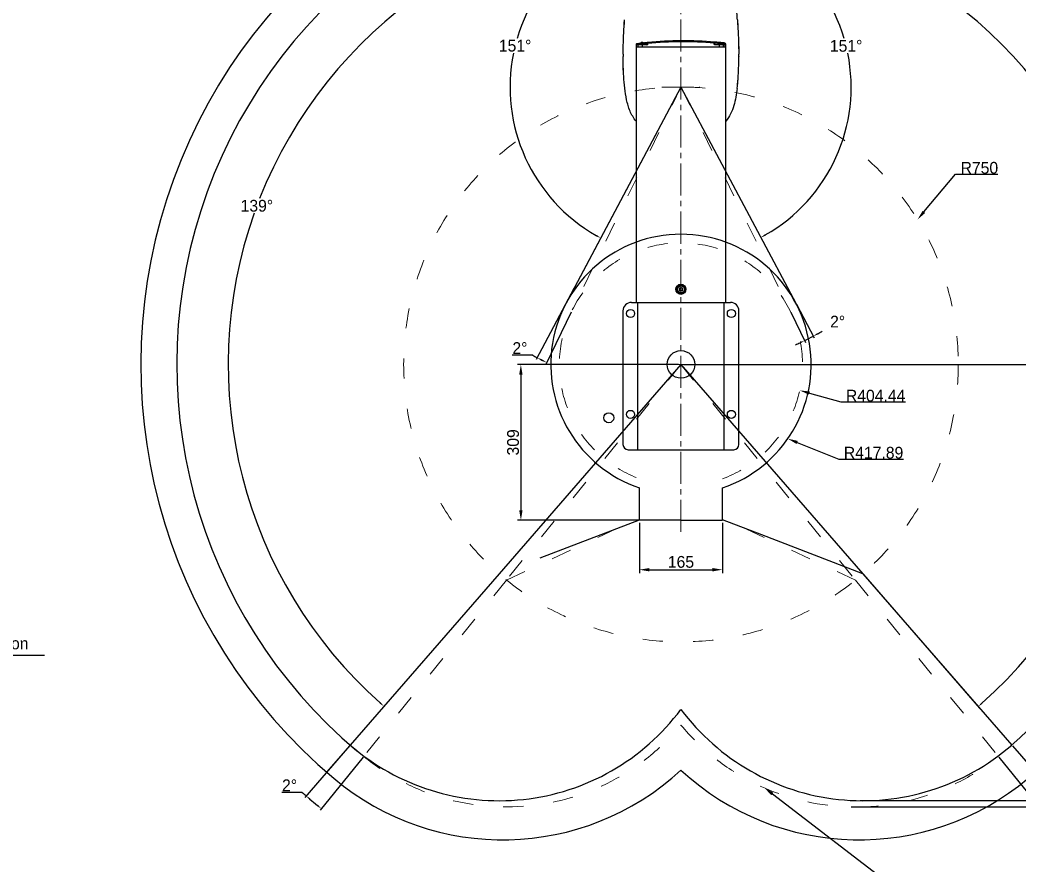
# Model space of a CAD drawing. Header units: millimetres. Extents: x 4061 to 8240, y 107 to 1541.
# Drawn here: x 7342 to 7937, y 722 to 1224 of the extents above; entities that cross this region are included whole.
import ezdxf
from ezdxf import colors
from ezdxf.entities.mleader import LeaderData, LeaderLine
from ezdxf.math import Vec2, Vec3

# ---------------------------------------------------------------- set-up
doc = ezdxf.new("R2010")
doc.units = ezdxf.units.MM
doc.linetypes.add('ACAD_ISO03W100', pattern=[30, 12, -18])
doc.linetypes.add('CENTER2', pattern=[28.575, 19.05, -3.175, 3.175, -3.175])
for name, color, linetype, lineweight in [('中心线层', 7, 'CENTER2', 0), ('虚线层', 7, 'ACAD_ISO03W100', 0), ('轮廓实线层', 7, 'Continuous', 30)]:
    doc.layers.add(name, color=color, linetype=linetype, lineweight=lineweight)
doc.styles.add('思源黑', font='SourceHanSansCN-Normal.ttf')
doc.dimstyles.new('尺寸标注_3_10比例', dxfattribs={"dimtxt": 7, "dimasz": 6, "dimexe": 2, "dimexo": 1.5, "dimgap": 1, "dimtad": 1, "dimdec": 1, "dimlfac": 3.333333, "dimdsep": 46, "dimtxsty": '思源黑', "dimcen": 0.09, "dimadec": 0, "dimazin": 0, "dimtp": 0.01, "dimtm": 0.01, "dimtfac": 1, "dimtdec": 1, "dimtofl": 0, "dimtmove": 0, "dimatfit": 3, "dimfxl": 0, "dimtolj": 1, "dimarcsym": 0})
doc.dimstyles.new('角度标注', dxfattribs={"dimtxt": 7, "dimasz": 3, "dimexe": 1.25, "dimexo": 0.625, "dimtad": 1, "dimtih": 1, "dimtoh": 1, "dimdsep": 46, "dimtxsty": '思源黑', "dimcen": 2.5, "dimadec": 0, "dimazin": 0, "dimtfac": 1, "dimtmove": 0, "dimatfit": 3, "dimfxl": 0, "dimarcsym": 0})

# ---------------------------------------------------------------- blocks, each defined once
blk = doc.blocks.new('*D1382')
at = {"layer": 'Defpoints', "color": 0}
for p in [(7735.59, 1019.3), (7840.63, 759.81), (8080.33, 759.81)]:
    blk.add_point(p, dxfattribs=at)
at = {"layer": '轮廓实线层', "color": 0, "lineweight": -2}
for p, q in [((7737.09, 1019.3), (8082.33, 1019.3)), ((8080.33, 1013.3), (8080.33, 765.81)), ((7842.13, 759.81), (8082.33, 759.81))]:
    blk.add_line(p, q, dxfattribs=at)
at = {"layer": '轮廓实线层', "color": 0}
for points in [[(8081.33, 1013.3), (8079.33, 1013.3), (8080.33, 1019.3)], [(8079.33, 765.81), (8081.33, 765.81), (8080.33, 759.81)]]:
    blk.add_solid(points, dxfattribs=at)
at = {"layer": '轮廓实线层', "color": 0, "insert": (8075.7, 889.55), "char_height": 7, "attachment_point": 5, "rotation": 90, "style": '思源黑'}
blk.add_mtext('\\A1;\\A1;1016.03', dxfattribs=at)
blk = doc.blocks.new('*D1383')
at = {"layer": 'Defpoints', "color": 0}
for p in [(7735.59, 1019.3), (7835.46, 756.13), (8105.06, 756.13)]:
    blk.add_point(p, dxfattribs=at)
at = {"layer": '轮廓实线层', "color": 0, "lineweight": -2}
for p, q in [((7737.09, 1019.3), (8107.06, 1019.3)), ((8105.06, 1013.3), (8105.06, 762.13)), ((7836.96, 756.13), (8107.06, 756.13))]:
    blk.add_line(p, q, dxfattribs=at)
at = {"layer": '轮廓实线层', "color": 0}
for points in [[(8106.06, 1013.3), (8104.06, 1013.3), (8105.06, 1019.3)], [(8104.06, 762.13), (8106.06, 762.13), (8105.06, 756.13)]]:
    blk.add_solid(points, dxfattribs=at)
at = {"layer": '轮廓实线层', "color": 0, "insert": (8100.43, 887.71), "char_height": 7, "attachment_point": 5, "rotation": 90, "style": '思源黑'}
blk.add_mtext('\\A1;\\A1;1032.86', dxfattribs=at)
blk = doc.blocks.new('*D1384')
at = {"layer": 'Defpoints', "color": 0}
for p in [(7735.59, 1343.42), (7540.71, 1205.31), (7735.59, 919.69), (7627.34, 894.77), (7538.77, 792.88)]:
    blk.add_point(p, dxfattribs=at)
at = {"layer": '轮廓实线层', "color": 0, "lineweight": -2}
for start, end in [(90.63802, 158.51194), (160.48173, 228.36198)]:
    blk.add_arc((7735.59, 1019.3), 269.41, start, end, dxfattribs=at)
at = {"layer": '轮廓实线层', "color": 0}
for points in [[(7732.59, 1288.19), (7732.59, 1289.19), (7735.59, 1288.71)], [(7556.26, 817.58), (7556.92, 818.33), (7558.84, 815.97)]]:
    blk.add_solid(points, dxfattribs=at)
at = {"layer": '轮廓实线层', "color": 0, "insert": (7483.24, 1113.65), "char_height": 7, "attachment_point": 5, "style": '思源黑'}
blk.add_mtext('139°', dxfattribs=at)
blk = doc.blocks.new('*D1385')
at = {"layer": 'Defpoints', "color": 0}
for p in [(7735.59, 1343.42), (7735.59, 1019.3), (8004.91, 1006.75), (7735.59, 919.69), (7843.84, 894.77)]:
    blk.add_point(p, dxfattribs=at)
at = {"layer": '轮廓实线层', "color": 0, "lineweight": -2}
blk.add_line((7844.25, 894.3), (7913.29, 814.88), dxfattribs=at)
for start, end in [(21.48732, 89.36246), (311.63754, 19.519)]:
    blk.add_arc((7735.59, 1019.3), 269.61, start, end, dxfattribs=at)
at = {"layer": '轮廓实线层', "color": 0}
for points in [[(7738.59, 1289.39), (7738.59, 1288.39), (7735.59, 1288.91)], [(7914.39, 818.18), (7915.05, 817.43), (7912.47, 815.82)]]:
    blk.add_solid(points, dxfattribs=at)
at = {"layer": '轮廓实线层', "color": 0, "insert": (7988.13, 1113.72), "char_height": 7, "attachment_point": 5, "style": '思源黑'}
blk.add_mtext('139°', dxfattribs=at)
blk = doc.blocks.new('*D1386')
at = {"layer": 'Defpoints', "color": 0}
for p in [(7735.59, 1343.42), (7656.93, 1248.76), (7735.59, 1184.3), (7672.21, 1065.1), (7735.59, 919.69)]:
    blk.add_point(p, dxfattribs=at)
at = {"layer": '轮廓实线层', "color": 0, "lineweight": -2}
for start, end in [(91.69021, 163.46675), (168.50561, 240.30979)]:
    blk.add_arc((7735.59, 1184.3), 101.7, start, end, dxfattribs=at)
at = {"layer": '轮廓实线层', "color": 0}
for points in [[(7732.6, 1285.45), (7732.58, 1286.45), (7735.59, 1286)], [(7684.98, 1095.51), (7685.46, 1096.39), (7687.85, 1094.5)]]:
    blk.add_solid(points, dxfattribs=at)
at = {"layer": '轮廓实线层', "color": 0, "insert": (7636.91, 1208.9), "char_height": 7, "attachment_point": 5, "style": '思源黑'}
blk.add_mtext('151°', dxfattribs=at)
blk = doc.blocks.new('*D1387')
at = {"layer": 'Defpoints', "color": 0}
for p in [(7735.59, 1343.42), (7735.59, 1184.3), (7834.91, 1164.39), (7803.99, 1055.66), (7735.59, 919.69)]:
    blk.add_point(p, dxfattribs=at)
at = {"layer": '轮廓实线层', "color": 0, "lineweight": -2}
for start, end in [(16.54335, 88.3031), (299.6969, 11.48452)]:
    blk.add_arc((7735.59, 1184.3), 101.3, start, end, dxfattribs=at)
at = {"layer": '轮廓实线层', "color": 0}
for points in [[(7738.6, 1286.05), (7738.58, 1285.05), (7735.59, 1285.6)], [(7785.53, 1096.74), (7786.02, 1095.87), (7783.15, 1094.86)]]:
    blk.add_solid(points, dxfattribs=at)
at = {"layer": '轮廓实线层', "color": 0, "insert": (7833.88, 1208.8), "char_height": 7, "attachment_point": 5, "style": '思源黑'}
blk.add_mtext('151°', dxfattribs=at)
blk = doc.blocks.new('*D1388')
at = {"layer": 'Defpoints', "color": 0}
for p in [(7735.59, 1184.3), (7735.59, 1184.3), (7672.21, 1065.1), (7670.58, 1051.01), (7653.77, 1021.38)]:
    blk.add_point(p, dxfattribs=at)
at = {"layer": '轮廓实线层', "color": 0, "lineweight": -2}
for p, q in [((7671.92, 1064.55), (7649.42, 1022.23)), ((7670.31, 1050.44), (7655.13, 1019.32)), ((7647.37, 1024.76), (7635.2, 1024.76))]:
    blk.add_line(p, q, dxfattribs=at)
for start, end in [(241.05714, 242), (242.94286, 243.05714)]:
    blk.add_arc((7735.59, 1184.3), 182.31, start, end, dxfattribs=at)
at = {"layer": '轮廓实线层', "color": 0}
for points in [[(7652.9, 1022.39), (7652.43, 1021.5), (7650, 1023.33)], [(7652.77, 1021.33), (7653.21, 1022.23), (7655.67, 1020.44)]]:
    blk.add_solid(points, dxfattribs=at)
at = {"layer": '轮廓实线层', "color": 0, "insert": (7639.78, 1029.04), "char_height": 7, "attachment_point": 5, "style": '思源黑'}
blk.add_mtext('2%%d', dxfattribs=at)
blk = doc.blocks.new('*D1389')
at = {"layer": 'Defpoints', "color": 0}
for p in [(7735.59, 1184.3), (7735.59, 1184.3), (7803.99, 1055.66), (7800.6, 1051.01), (7810.9, 1034.35)]:
    blk.add_point(p, dxfattribs=at)
at = {"layer": '轮廓实线层', "color": 0, "lineweight": -2}
for p, q in [((7804.28, 1055.11), (7814.95, 1035.04)), ((7800.88, 1050.44), (7809.7, 1032.36))]:
    blk.add_line(p, q, dxfattribs=at)
for start, end in [(296, 298), (299.02441, 300.04883), (293.95117, 294.97559)]:
    blk.add_arc((7735.59, 1184.3), 167.79, start, end, dxfattribs=at)
at = {"layer": '轮廓实线层', "color": 0}
for points in [[(7816.76, 1038.02), (7817.24, 1037.14), (7814.37, 1036.14)], [(7806.65, 1031.74), (7806.22, 1032.65), (7809.15, 1033.49)]]:
    blk.add_solid(points, dxfattribs=at)
at = {"layer": '轮廓实线层', "color": 0, "insert": (7828.81, 1044.78), "char_height": 7, "attachment_point": 5, "style": '思源黑'}
blk.add_mtext('2%%d', dxfattribs=at)
blk = doc.blocks.new('*D1390')
at = {"layer": 'Defpoints', "color": 0}
for p in [(7627.34, 894.77), (7631.75, 891.07), (7538.77, 792.88), (7546.8, 786.15), (7518.56, 757.57)]:
    blk.add_point(p, dxfattribs=at)
at = {"layer": '轮廓实线层', "color": 0, "lineweight": -2}
for p, q in [((7538.36, 792.41), (7511.71, 761.75)), ((7546.4, 785.67), (7520.83, 754.09)), ((7510.27, 764.67), (7498.1, 764.67))]:
    blk.add_line(p, q, dxfattribs=at)
for start, end in [(228.49446, 229), (229.50554, 230.49446)]:
    blk.add_arc((7735.59, 1019.3), 340.01, start, end, dxfattribs=at)
at = {"layer": '轮廓实线层', "color": 0}
for points in [[(7515.12, 761.11), (7514.47, 760.35), (7512.53, 762.69)], [(7518.98, 756.57), (7519.61, 757.35), (7521.62, 755.06)]]:
    blk.add_solid(points, dxfattribs=at)
at = {"layer": '轮廓实线层', "color": 0, "insert": (7502.69, 768.94), "char_height": 7, "attachment_point": 5, "style": '思源黑'}
blk.add_mtext('2°', dxfattribs=at)
blk = doc.blocks.new('*D1391')
at = {"layer": 'Defpoints', "color": 0}
for p in [(7843.84, 894.77), (7839.43, 891.07), (7932.41, 792.88), (7924.39, 786.15), (7973.95, 731.86)]:
    blk.add_point(p, dxfattribs=at)
at = {"layer": '轮廓实线层', "color": 0, "lineweight": -2}
for p, q in [((7932.82, 792.41), (7981.39, 736.54)), ((7924.78, 785.67), (7971.37, 728.13))]:
    blk.add_line(p, q, dxfattribs=at)
for start, end in [(309, 311), (311.46032, 311.92064), (308.07936, 308.53968)]:
    blk.add_arc((7735.59, 1019.3), 373.41, start, end, dxfattribs=at)
at = {"layer": '轮廓实线层', "color": 0}
for points in [[(7982.5, 739.83), (7983.16, 739.08), (7980.57, 737.48)], [(7968.56, 726.83), (7967.93, 727.61), (7970.59, 729.1)]]:
    blk.add_solid(points, dxfattribs=at)
at = {"layer": '轮廓实线层', "color": 0, "insert": (7990.63, 746.55), "char_height": 7, "attachment_point": 5, "style": '思源黑'}
blk.add_mtext('2%%d', dxfattribs=at)
blk = doc.blocks.new('*D1429')
at = {"layer": 'Defpoints', "color": 0}
for p in [(7023.96, 857.76), (7067.52, 861.17), (7023.96, 846.29)]:
    blk.add_point(p, dxfattribs=at)
at = {"layer": '轮廓实线层', "color": 0, "lineweight": -2}
for p, q in [((7023.96, 856.26), (7023.96, 844.29)), ((7067.52, 859.67), (7067.52, 844.29)), ((7061.52, 846.29), (7029.96, 846.29)), ((7067.52, 846.29), (7356.86, 846.29))]:
    blk.add_line(p, q, dxfattribs=at)
at = {"layer": '轮廓实线层', "color": 0}
for points in [[(7029.96, 847.29), (7029.96, 845.29), (7023.96, 846.29)], [(7061.52, 845.29), (7061.52, 847.29), (7067.52, 846.29)]]:
    blk.add_solid(points, dxfattribs=at)
at = {"layer": '轮廓实线层', "color": 0, "insert": (7215.19, 852.29), "char_height": 7, "attachment_point": 5, "style": '思源黑'}
blk.add_mtext('\\A1;150or more space for battery replacement and cable installation', dxfattribs=at)
blk = doc.blocks.new('*D1435')
at = {"color": 0, "lineweight": -2}
for p, q in [((7734.09, 1019.3), (7638.34, 1019.3)), ((7640.34, 1013.3), (7640.34, 932.6)), ((7734.09, 926.6), (7638.34, 926.6))]:
    blk.add_line(p, q, dxfattribs=at)
at = {"color": 0}
for points in [[(7641.34, 1013.3), (7639.34, 1013.3), (7640.34, 1019.3)], [(7639.34, 932.6), (7641.34, 932.6), (7640.34, 926.6)]]:
    blk.add_solid(points, dxfattribs=at)
at = {"layer": 'Defpoints', "color": 0}
for p in [(7735.59, 1019.3), (7640.34, 926.6), (7735.59, 926.6)]:
    blk.add_point(p, dxfattribs=at)
at = {"color": 0, "insert": (7635.71, 972.95), "char_height": 7, "attachment_point": 5, "rotation": 90, "style": '思源黑'}
blk.add_mtext('\\A1;309', dxfattribs=at)
blk = doc.blocks.new('*D1436')
at = {"color": 0, "lineweight": -2}
for p, q in [((7710.84, 925.1), (7710.84, 895.19)), ((7760.34, 925.1), (7760.34, 895.19)), ((7716.84, 897.19), (7754.34, 897.19))]:
    blk.add_line(p, q, dxfattribs=at)
at = {"color": 0}
for points in [[(7716.84, 898.19), (7716.84, 896.19), (7710.84, 897.19)], [(7754.34, 896.19), (7754.34, 898.19), (7760.34, 897.19)]]:
    blk.add_solid(points, dxfattribs=at)
at = {"layer": 'Defpoints', "color": 0}
for p in [(7710.84, 926.6), (7760.34, 926.6), (7760.34, 897.19)]:
    blk.add_point(p, dxfattribs=at)
at = {"color": 0, "insert": (7735.59, 901.81), "char_height": 7, "attachment_point": 5, "style": '思源黑'}
blk.add_mtext('\\A1;165', dxfattribs=at)

msp = doc.modelspace()

# ---------------------------------------------------------------- linework, layer by layer
for p, q in [((7708.896, 1209.45), (7708.851, 1208.148)), ((7708.851, 1208.148), (7762.332, 1208.148)), ((7708.851, 1208.148), (7708.851, 1056.198)), ((7709.556, 1209.535), (7708.896, 1209.449)), ((7710.066, 1210.106), (7709.42, 1210.024)), ((7715.352, 1209.416), (7709.592, 1209.416)), ((7709.712, 1209.616), (7709.83, 1209.648)), ((7709.83, 1209.648), (7715.352, 1209.648)), ((7711.187, 1209.784), (7709.883, 1209.784)), ((7710.09, 1208.148), (7710.133, 1209.416)), ((7710.178, 1208.148), (7710.208, 1209.416)), ((7711.476, 1210.058), (7711.161, 1210.02)), ((7711.186, 1209.798), (7711.186, 1209.648)), ((7711.187, 1209.798), (7713.796, 1209.798)), ((7711.471, 1210.101), (7713.511, 1210.101)), ((7711.471, 1210.101), (7711.471, 1210.011)), ((7713.511, 1210.011), (7711.471, 1210.011)), ((7711.707, 1210.011), (7711.707, 1209.798)), ((7711.914, 1210.765), (7711.981, 1210.791)), ((7711.914, 1210.765), (7713.065, 1210.765)), ((7711.981, 1210.791), (7711.981, 1210.785)), ((7712.364, 1210.87), (7712.364, 1210.785)), ((7712.619, 1210.785), (7712.619, 1210.87)), ((7712.69, 1208.148), (7712.713, 1209.416)), ((7713.001, 1210.791), (7713.068, 1210.765)), ((7713.001, 1210.785), (7713.001, 1210.791)), ((7713.065, 1210.765), (7713.068, 1210.765)), ((7713.276, 1210.011), (7713.276, 1209.798)), ((7713.511, 1210.101), (7713.511, 1210.011)), ((7713.796, 1209.798), (7713.796, 1209.648)), ((7715.502, 1209.784), (7713.796, 1209.784)), ((7715.446, 1210.518), (7715.3, 1210.502)), ((7715.352, 1209.648), (7715.352, 1209.416)), ((7715.567, 1210.531), (7715.446, 1210.518)), ((7715.567, 1210.531), (7715.502, 1209.784)), ((7715.775, 1210.166), (7715.741, 1209.772)), ((7715.778, 1210.388), (7715.775, 1210.166)), ((7715.78, 1210.576), (7715.778, 1210.388)), ((7715.782, 1210.749), (7715.812, 1210.752)), ((7755.367, 1211.051), (7755.366, 1211.094)), ((7755.377, 1210.512), (7755.367, 1211.051)), ((7755.442, 1209.772), (7755.377, 1210.512)), ((7755.586, 1210.875), (7755.681, 1209.784)), ((7755.62, 1210.872), (7755.586, 1210.875)), ((7755.883, 1210.848), (7755.62, 1210.872)), ((7757.387, 1209.784), (7755.681, 1209.784)), ((7755.831, 1209.648), (7761.353, 1209.648)), ((7755.831, 1209.416), (7755.831, 1209.648)), ((7761.59, 1209.416), (7755.831, 1209.416)), ((7757.386, 1209.798), (7757.386, 1209.648)), ((7757.387, 1209.798), (7759.996, 1209.798)), ((7757.671, 1210.101), (7759.711, 1210.101)), ((7757.671, 1210.101), (7757.671, 1210.011)), ((7759.711, 1210.011), (7757.671, 1210.011)), ((7757.907, 1210.011), (7757.907, 1209.798)), ((7758.114, 1210.765), (7758.181, 1210.791)), ((7758.114, 1210.765), (7759.265, 1210.765)), ((7758.181, 1210.791), (7758.181, 1210.785)), ((7758.493, 1208.148), (7758.47, 1209.416)), ((7758.564, 1210.87), (7758.564, 1210.785)), ((7758.819, 1210.785), (7758.819, 1210.87)), ((7759.201, 1210.791), (7759.268, 1210.765)), ((7759.201, 1210.785), (7759.201, 1210.791)), ((7759.265, 1210.765), (7759.268, 1210.765)), ((7759.476, 1210.011), (7759.476, 1209.798)), ((7759.749, 1210.47), (7759.583, 1210.487)), ((7759.711, 1210.101), (7759.711, 1210.011)), ((7759.996, 1209.798), (7759.996, 1209.648)), ((7761.396, 1209.784), (7759.996, 1209.784)), ((7761.005, 1208.148), (7760.975, 1209.416)), ((7761.05, 1209.416), (7761.093, 1208.148)), ((7761.476, 1209.613), (7761.353, 1209.648)), ((7761.391, 1209.985), (7761.396, 1209.784)), ((7762.271, 1209.902), (7761.629, 1209.974)), ((7761.629, 1209.973), (7761.633, 1209.772)), ((7762.332, 1208.148), (7762.271, 1209.903)), ((7762.332, 1056.198), (7762.332, 1208.148)), ((7701.155, 1202.376), (7701.155, 1202.529)), ((7701.158, 1202.377), (7701.186, 1202.377)), ((7701.186, 1202.376), (7701.186, 1202.529)), ((7769.997, 1202.529), (7769.997, 1202.377)), ((7770.025, 1202.377), (7769.997, 1202.377)), ((7770.028, 1202.529), (7770.028, 1202.377)), ((7769.82, 1193.574), (7769.817, 1193.51)), ((7734.552, 1063.998), (7735.072, 1064.898)), ((7735.072, 1064.898), (7736.111, 1064.898)), ((7736.111, 1064.898), (7736.631, 1063.998)), ((7735.072, 1063.098), (7734.552, 1063.998)), ((7736.111, 1063.098), (7735.072, 1063.098)), ((7736.631, 1063.998), (7736.111, 1063.098)), ((7706.191, 1056.198), (7764.991, 1056.198)), ((7709.791, 1056.198), (7709.791, 968.598)), ((7761.391, 968.598), (7761.391, 1056.198)), ((7701.091, 1051.098), (7701.091, 971.598)), ((7770.091, 971.598), (7770.091, 1051.098)), ((7704.091, 968.598), (7767.091, 968.598)), ((7710.841, 926.598), (7710.841, 945.895)), ((7760.341, 926.598), (7760.341, 945.895)), ((7735.591, 926.598), (7710.841, 926.598)), ((7735.591, 926.598), (7760.341, 926.598))]:
    msp.add_line(p, q)
for points in [[(7709.032, 1209.809), (7708.924, 1209.609), (7708.896, 1209.449)], [(7709.42, 1210.024), (7709.206, 1209.954), (7709.032, 1209.809)]]:
    msp.add_lwpolyline(points)
for centre, radius in [((7735.591, 1063.998), 3), ((7735.591, 1063.998), 2.43), ((7735.591, 1063.998), 2.4), ((7735.591, 1063.998), 2.025), ((7705.591, 1049.598), 2.4), ((7765.591, 1049.598), 2.4), ((7705.591, 989.598), 2.4), ((7765.591, 989.598), 2.4)]:
    msp.add_circle(centre, radius)
for centre, radius, start, end in [((7194.487, 1186.915), 575.883, 3.713021, 4.134969), ((7737.89, 988.358), 223.487, 96.779615, 97.318901), ((7710.108, 1209.541), 0.555, 145.646099, 151.886663), ((7710.121, 1209.532), 0.571, 135.50071, 145.654098), ((7707.417, 1207.263), 3.527, 45.640768, 47.111281), ((7710.136, 1209.535), 0.355, 97.194799, 135.345206), ((7737.888, 988.397), 223.228, 96.87656, 97.151961), ((7712.191, 1210.101), 0.72, 112.619865, 180), ((7712.491, 1209.381), 1.495, 94.893779, 109.952132), ((7712.491, 1209.381), 1.411, 84.814265, 95.185735), ((7712.491, 1209.381), 1.495, 70.047868, 85.106221), ((7712.791, 1210.101), 0.72, 0, 67.380135), ((7737.89, 988.358), 223.487, 95.753115, 96.297685), ((7735.398, 1029.398), 182.215, 96.449653, 96.90532), ((7735.437, 1029.035), 182.58, 96.332106, 96.448942), ((7715.352, 1209.798), 0.15, 270, 355), ((7715.352, 1209.8), 0.384, 270.043091, 278.523445), ((7737.472, 993.049), 218.778, 95.698558, 95.767379), ((7715.806, 1210.51), 0.24, 95.689783, 175), ((7737.476, 992.619), 218.627, 85.303328, 95.696607), ((7737.472, 993.049), 218.778, 85.222557, 95.681991), ((7755.347, 1210.855), 0.24, 5, 85.30847), ((7755.827, 1209.806), 0.387, 185.064849, 194.992376), ((7755.831, 1209.798), 0.15, 185.000003, 270), ((7737.312, 990.893), 220.94, 84.541083, 85.227805), ((7739.102, 1028.284), 183.334, 84.094938, 84.748167), ((7758.391, 1210.101), 0.72, 112.619865, 180), ((7782.943, 1208.281), 25.092, 174.33356, 174.592223), ((7758.691, 1209.381), 1.495, 94.893779, 109.952132), ((7758.691, 1209.381), 1.411, 84.814265, 95.185735), ((7758.691, 1209.381), 1.495, 70.047868, 85.106221), ((7758.991, 1210.101), 0.72, 0, 67.380135), ((7737.312, 990.893), 220.94, 83.652995, 84.284598), ((7737.313, 990.916), 220.698, 83.820057, 84.165213), ((7761.033, 1209.959), 0.593, 80.171525, 83.814448), ((7761.031, 1209.947), 0.605, 62.795042, 80.148796), ((7761.037, 1209.959), 0.592, 38.569869, 62.67874), ((7761.455, 1207.144), 2.641, 89.511293, 91.291838), ((7761.671, 1209.882), 0.6, 2, 83.652954), ((7931.948, 1201.93), 230.794, 179.504981, 179.85108), ((7932.261, 1201.996), 231.076, 179.522011, 179.867846), ((7576.797, 1201.856), 193.201, 357.543036, 0.154507), ((7578.205, 1202.112), 191.82, 357.448628, 0.079166), ((7538.908, 1201.995), 231.089, 0.132161, 0.478859), ((7549.515, 1202.001), 220.513, 0.137231, 0.500393), ((7619.647, 1199.953), 150.307, 355.522163, 356.491911), ((7624.109, 1199.874), 145.859, 355.416204, 356.415584), ((7607.8, 1200.683), 162.176, 356.490848, 357.465124), ((7605.666, 1201.036), 164.339, 356.413386, 357.397293), ((7671.847, 1195.182), 97.885, 353.139221, 353.31315), ((7658.258, 1196.701), 111.558, 353.350998, 355.122044), ((7654.419, 1197.256), 115.436, 353.297787, 355.009367), ((7635.961, 1198.685), 133.943, 355.087292, 355.518128), ((7635.546, 1198.976), 134.387, 354.978716, 355.408148), ((7735.591, 1063.998), 0.9, 159.999704, 180), ((7735.591, 1063.998), 0.9, 109.997627, 150), ((7735.591, 1063.998), 0.9, 49.997627, 90), ((7735.591, 1063.998), 0.9, 229.997627, 270), ((7735.591, 1063.998), 0.9, 289.997627, 330), ((7735.591, 1063.998), 0.9, 339.999704, 0), ((7706.191, 1051.098), 5.1, 90, 180), ((7764.991, 1051.098), 5.1, 0, 90), ((7704.091, 971.598), 3, 180, 270), ((7767.091, 971.598), 3, 270, 0), ((7627.342, 894.77), 135, 229, 323.307122), ((7843.841, 894.77), 135, 216.692878, 311)]:
    msp.add_arc(centre, radius, start, end)
for points, knots in [([(7701.163, 1203.924), (7701.177, 1205.631), (7701.311, 1212.402), (7701.666, 1219.166), (7701.995, 1224.22)], [0, 0, 0, 0, 0.2521644, 1, 1, 1, 1]), ([(7701.194, 1203.923), (7701.208, 1205.641), (7701.34, 1212.412), (7701.696, 1219.176), (7702.023, 1224.218)], [0, 0, 0, 0, 0.2537275, 1, 1, 1, 1]), ([(7769.16, 1224.208), (7769.269, 1222.542), (7769.673, 1215.787), (7769.947, 1209.023), (7769.989, 1203.927)], [0, 0, 0, 0, 0.2468489, 1, 1, 1, 1]), ([(7769.189, 1224.21), (7769.298, 1222.535), (7769.704, 1215.781), (7769.976, 1209.016), (7770.02, 1203.927)], [0, 0, 0, 0, 0.2480255, 1, 1, 1, 1]), ([(7709.592, 1209.416), (7709.583, 1209.416), (7709.552, 1209.462), (7709.563, 1209.506), (7709.563, 1209.542)], [0, 0, 0, 0, 0.205999, 1, 1, 1, 1]), ([(7709.698, 1209.673), (7709.714, 1209.679), (7709.745, 1209.687), (7709.778, 1209.692), (7709.794, 1209.693)], [0, 0, 0, 0, 0.5099329, 1, 1, 1, 1]), ([(7709.714, 1209.932), (7709.727, 1209.93), (7709.76, 1209.894), (7709.795, 1209.868), (7709.818, 1209.847)], [0, 0, 0, 0, 0.3050922, 1, 1, 1, 1]), ([(7709.883, 1209.784), (7709.857, 1209.774), (7709.816, 1209.756), (7709.789, 1209.709), (7709.794, 1209.693)], [0, 0, 0, 0, 0.6227369, 1, 1, 1, 1]), ([(7709.794, 1209.693), (7709.797, 1209.681), (7709.803, 1209.661), (7709.822, 1209.648), (7709.83, 1209.648)], [0, 0, 0, 0, 0.6052364, 1, 1, 1, 1]), ([(7709.917, 1210.072), (7709.937, 1210.076), (7709.981, 1210.079), (7710.024, 1210.067), (7710.044, 1210.058)], [0, 0, 0, 0, 0.4732564, 1, 1, 1, 1]), ([(7710.066, 1210.106), (7710.087, 1210.109), (7710.059, 1209.984), (7710.089, 1209.941), (7710.096, 1209.889)], [0, 0, 0, 0, 0.2879225, 1, 1, 1, 1]), ([(7710.208, 1209.416), (7710.209, 1209.47), (7710.214, 1209.54), (7710.28, 1209.632), (7710.325, 1209.601), (7710.338, 1209.585)], [0, 0, 0, 0, 0.5752021, 0.7760977, 1, 1, 1, 1]), ([(7712.835, 1209.648), (7712.787, 1209.648), (7712.713, 1209.566), (7712.736, 1209.489), (7712.745, 1209.463)], [0, 0, 0, 0, 0.633043, 1, 1, 1, 1]), ([(7715.324, 1210.599), (7715.317, 1210.583), (7715.306, 1210.551), (7715.3, 1210.518), (7715.299, 1210.501)], [0, 0, 0, 0, 0.5086754, 1, 1, 1, 1]), ([(7715.394, 1210.683), (7715.379, 1210.673), (7715.352, 1210.647), (7715.332, 1210.616), (7715.324, 1210.599)], [0, 0, 0, 0, 0.4922728, 1, 1, 1, 1]), ([(7715.487, 1210.719), (7715.471, 1210.718), (7715.438, 1210.709), (7715.408, 1210.693), (7715.394, 1210.683)], [0, 0, 0, 0, 0.483394, 1, 1, 1, 1]), ([(7715.538, 1209.463), (7715.518, 1209.452), (7715.476, 1209.434), (7715.431, 1209.423), (7715.409, 1209.42)], [0, 0, 0, 0, 0.5003346, 1, 1, 1, 1]), ([(7715.741, 1209.772), (7715.684, 1209.777), (7715.631, 1209.757), (7715.504, 1209.808), (7715.502, 1209.784)], [0, 0, 0, 0, 0.706583, 1, 1, 1, 1]), ([(7715.536, 1210.179), (7715.538, 1210.202), (7715.665, 1210.152), (7715.719, 1210.171), (7715.775, 1210.166)], [0, 0, 0, 0, 0.2934177, 1, 1, 1, 1]), ([(7715.782, 1210.749), (7715.767, 1210.747), (7715.803, 1210.657), (7715.781, 1210.619), (7715.78, 1210.576)], [0, 0, 0, 0, 0.2602007, 1, 1, 1, 1]), ([(7755.377, 1210.512), (7755.434, 1210.517), (7755.488, 1210.497), (7755.615, 1210.548), (7755.617, 1210.524)], [0, 0, 0, 0, 0.7065824, 1, 1, 1, 1]), ([(7755.505, 1209.591), (7755.494, 1209.609), (7755.473, 1209.646), (7755.459, 1209.686), (7755.454, 1209.706)], [0, 0, 0, 0, 0.5002075, 1, 1, 1, 1]), ([(7755.681, 1209.784), (7755.681, 1209.787), (7755.665, 1209.784), (7755.658, 1209.786), (7755.65, 1209.786)], [0, 0, 0, 0, 0.2588621, 1, 1, 1, 1]), ([(7755.693, 1211.067), (7755.709, 1211.065), (7755.741, 1211.058), (7755.77, 1211.043), (7755.784, 1211.033)], [0, 0, 0, 0, 0.4839154, 1, 1, 1, 1]), ([(7755.784, 1211.033), (7755.799, 1211.023), (7755.827, 1210.999), (7755.847, 1210.967), (7755.855, 1210.951)], [0, 0, 0, 0, 0.4926767, 1, 1, 1, 1]), ([(7755.855, 1210.951), (7755.863, 1210.935), (7755.876, 1210.901), (7755.882, 1210.866), (7755.883, 1210.848)], [0, 0, 0, 0, 0.5095429, 1, 1, 1, 1]), ([(7757.985, 1210.863), (7757.976, 1210.864), (7757.991, 1210.805), (7757.977, 1210.784), (7757.974, 1210.758)], [0, 0, 0, 0, 0.2575061, 1, 1, 1, 1]), ([(7758.47, 1209.416), (7758.469, 1209.469), (7758.467, 1209.53), (7758.419, 1209.633), (7758.382, 1209.6), (7758.373, 1209.585)], [0, 0, 0, 0, 0.6144672, 0.805294, 1, 1, 1, 1]), ([(7760.81, 1209.648), (7760.85, 1209.648), (7760.949, 1209.619), (7760.952, 1209.505), (7760.931, 1209.463)], [0, 0, 0, 0, 0.4569953, 1, 1, 1, 1]), ([(7761.097, 1210.549), (7761.076, 1210.551), (7761.107, 1210.427), (7761.077, 1210.383), (7761.071, 1210.331)], [0, 0, 0, 0, 0.287893, 1, 1, 1, 1]), ([(7761.629, 1209.973), (7761.621, 1209.977), (7761.539, 1209.985), (7761.462, 1209.987), (7761.391, 1209.985)], [0, 0, 0, 0, 0.1144416, 1, 1, 1, 1]), ([(7761.633, 1209.772), (7761.628, 1209.775), (7761.575, 1209.783), (7761.524, 1209.785), (7761.478, 1209.785)], [0, 0, 0, 0, 0.1140991, 1, 1, 1, 1]), ([(7761.611, 1209.449), (7761.608, 1209.441), (7761.604, 1209.429), (7761.595, 1209.418), (7761.59, 1209.416)], [0, 0, 0, 0, 0.6238873, 1, 1, 1, 1]), ([(7761.633, 1209.772), (7761.634, 1209.738), (7761.633, 1209.63), (7761.634, 1209.519), (7761.611, 1209.449)], [0, 0, 0, 0, 0.3170157, 1, 1, 1, 1]), ([(7708.851, 1164.004), (7708.149, 1164.94), (7706.805, 1166.858), (7705.209, 1169.997), (7704.108, 1173.333), (7702.938, 1177.863), (7702.051, 1183.653), (7701.663, 1188.314), (7701.518, 1190.647)], [0, 0, 0, 0, 0.1250552, 0.2499489, 0.3750092, 0.4999602, 0.7500384, 1, 1, 1, 1]), ([(7769.031, 1183.489), (7768.823, 1181.761), (7768.322, 1178.315), (7767.104, 1173.242), (7765.344, 1168.298), (7763.377, 1165.398), (7762.334, 1164.008)], [0, 0, 0, 0, 0.2502624, 0.5001854, 0.7500501, 1, 1, 1, 1])]:
    msp.add_open_spline(points, degree=3, knots=knots)
for points in [[(7709.556, 1209.533), (7709.552, 1209.625), (7709.575, 1209.721), (7709.618, 1209.803)], [(7709.556, 1209.533), (7709.568, 1209.598), (7709.635, 1209.651), (7709.698, 1209.673)], [(7709.592, 1209.416), (7709.595, 1209.493), (7709.645, 1209.577), (7709.712, 1209.615)], [(7709.714, 1209.932), (7709.771, 1209.991), (7709.837, 1210.054), (7709.917, 1210.072)], [(7710.133, 1209.416), (7710.137, 1209.526), (7710.258, 1209.648), (7710.368, 1209.648)], [(7715.678, 1209.591), (7715.643, 1209.538), (7715.593, 1209.493), (7715.538, 1209.463)], [(7715.741, 1209.772), (7715.735, 1209.708), (7715.713, 1209.644), (7715.678, 1209.591)], [(7755.65, 1209.786), (7755.581, 1209.784), (7755.511, 1209.778), (7755.442, 1209.772)], [(7755.645, 1209.463), (7755.589, 1209.493), (7755.54, 1209.538), (7755.505, 1209.591)], [(7755.831, 1209.416), (7755.767, 1209.416), (7755.701, 1209.433), (7755.645, 1209.463)], [(7761.05, 1209.416), (7761.046, 1209.526), (7760.924, 1209.648), (7760.814, 1209.648)], [(7761.233, 1210.272), (7761.185, 1210.304), (7761.128, 1210.325), (7761.071, 1210.331)], [(7761.391, 1209.985), (7761.389, 1210.095), (7761.324, 1210.212), (7761.233, 1210.272)], [(7761.353, 1209.648), (7761.401, 1209.648), (7761.399, 1209.737), (7761.396, 1209.784)], [(7761.59, 1209.416), (7761.588, 1209.492), (7761.541, 1209.573), (7761.476, 1209.612)], [(7761.499, 1210.328), (7761.578, 1210.229), (7761.626, 1210.099), (7761.629, 1209.973)], [(7701.507, 1190.646), (7701.259, 1194.55), (7701.156, 1198.464), (7701.158, 1202.376)], [(7701.518, 1190.647), (7701.275, 1194.551), (7701.18, 1198.465), (7701.186, 1202.376)]]:
    msp.add_open_spline(points, degree=3)
at = {"layer": '中心线层'}
for p, q in [((7735.591, 919.687), (7735.591, 1343.425)), ((7724.279, 1184.298), (7746.903, 1184.298)), ((7724.279, 1019.298), (7746.903, 1019.298))]:
    msp.add_line(p, q, dxfattribs=at)
at = {"layer": '虚线层'}
for p, q in [((7735.591, 1184.298), (7670.581, 1051.005)), ((7735.591, 1184.298), (7800.602, 1051.005)), ((7735.591, 1019.298), (7631.754, 891.068)), ((7735.591, 1019.298), (7839.429, 891.068)), ((7631.754, 891.068), (7710.841, 927.948)), ((7839.429, 891.068), (7760.341, 927.948)), ((7631.754, 891.068), (7546.795, 786.154)), ((7839.429, 891.068), (7924.388, 786.154))]:
    msp.add_line(p, q, dxfattribs=at)
msp.add_circle((7735.591, 1019.298), 165, dxfattribs=at)
for centre, radius, start, end in [((7735.591, 1019.298), 72.331, 290.009491, 249.990509), ((7631.754, 891.068), 135, 231, 320.279357), ((7839.429, 891.068), 135, 219.720643, 309)]:
    msp.add_arc(centre, radius, start, end, dxfattribs=at)
at = {"layer": '轮廓实线层'}
for p, q in [((7735.591, 1184.298), (7667.196, 1055.664)), ((7735.591, 1184.298), (7672.213, 1065.1)), ((7735.591, 1184.298), (7803.987, 1055.664)), ((7735.591, 1019.298), (7627.342, 894.77)), ((7735.591, 1019.298), (7627.342, 894.77)), ((7735.591, 1019.298), (7843.841, 894.77)), ((7735.591, 1019.298), (7843.841, 894.77)), ((7651.802, 904.16), (7710.841, 926.823)), ((7783.625, 917.885), (7760.341, 926.823)), ((7843.841, 894.77), (7783.625, 917.885)), ((7627.342, 894.77), (7538.774, 792.885)), ((7843.841, 894.77), (7932.409, 792.885)), ((7538.774, 792.885), (7524.733, 776.733))]:
    msp.add_line(p, q, dxfattribs=at)
for centre, radius in [((7735.591, 1019.298), 8.222), ((7692.632, 987.598), 3)]:
    msp.add_circle(centre, radius, dxfattribs=at)
for centre, radius, start, end in [((7735.591, 1019.298), 321.402, 310, 230), ((7735.591, 1019.298), 300, 310, 230), ((7735.591, 1019.298), 77.463, 288.633184, 251.366816), ((7629.531, 892.9), 156.402, 230, 312.697336), ((7841.651, 892.9), 156.402, 227.302664, 310)]:
    msp.add_arc(centre, radius, start, end, dxfattribs=at)

# ---------------------------------------------------------------- dimensions: what is measured, and where the dimension line sits
dim = msp.add_linear_dim(base=(7640.338, 926.598), p1=(7735.591, 1019.298), p2=(7735.591, 926.598), angle=90, dimstyle='尺寸标注_3_10比例')
dim.commit()
dim.dimension.update_dxf_attribs({"geometry": '*D1435', "text_midpoint": (7635.707, 972.948)})
dim = msp.add_linear_dim(base=(7760.341, 897.186), p1=(7710.841, 926.598), p2=(7760.341, 926.598), dimstyle='尺寸标注_3_10比例')
dim.commit()
dim.dimension.update_dxf_attribs({"geometry": '*D1436', "text_midpoint": (7735.591, 901.812)})
for base, line1, line2, text, picture, middle in [((7540.71, 1205.313), ((7735.591, 919.687), (7735.591, 1343.425)), ((7627.342, 894.77), (7538.774, 792.885)), '139°', '*D1384', (7483.244, 1113.646)), ((7656.93, 1248.758), ((7735.591, 919.687), (7735.591, 1343.425)), ((7735.591, 1184.298), (7672.213, 1065.1)), '151°', '*D1386', (7636.913, 1208.901)), ((8004.909, 1006.754), ((7735.591, 1019.298), (7843.841, 894.77)), ((7735.591, 919.687), (7735.591, 1343.425)), '139°', '*D1385', (7988.127, 1113.717)), ((7834.915, 1164.391), ((7735.591, 919.687), (7735.591, 1343.425)), ((7735.591, 1184.298), (7803.987, 1055.664)), '151°', '*D1387', (7833.881, 1208.804)), ((7518.557, 757.568), ((7631.754, 891.068), (7546.795, 786.154)), ((7627.342, 894.77), (7538.774, 792.885)), '2°', '*D1390', (7502.687, 768.942))]:
    dim = msp.add_angular_dim_2l(base=base, line1=line1, line2=line2, text=text, dimstyle='角度标注', override={"dimtxsty": '思源黑'}, dxfattribs=at)
    dim.commit()
    dim.dimension.update_dxf_attribs({"geometry": picture, "text_midpoint": middle})
dim = msp.add_angular_dim_2l(base=(7653.773, 1021.383), line1=((7735.591, 1184.298), (7670.581, 1051.005)), line2=((7735.591, 1184.298), (7672.213, 1065.1)), dimstyle='角度标注', dxfattribs=at)
dim.commit()
dim.dimension.update_dxf_attribs({"geometry": '*D1388', "text_midpoint": (7639.784, 1029.036)})
dim = msp.add_angular_dim_2l(base=(7810.897, 1034.352), line1=((7735.591, 1184.298), (7803.987, 1055.664)), line2=((7735.591, 1184.298), (7800.602, 1051.005)), dimstyle='角度标注', dxfattribs=at)
dim.commit()
dim.dimension.update_dxf_attribs({"geometry": '*D1389', "text_midpoint": (7828.806, 1044.778), "dimtype": 162})
for base, p2, text, picture, middle in [((8080.327, 759.809), (7840.633, 759.809), '\\A1;1016.03', '*D1382', (8075.696, 889.553)), ((8105.062, 756.127), (7835.463, 756.127), '\\A1;1032.86', '*D1383', (8100.432, 887.712))]:
    dim = msp.add_linear_dim(base=base, p1=(7735.591, 1019.298), p2=p2, angle=90, text=text, dimstyle='尺寸标注_3_10比例', override={"dimtxsty": '思源黑'}, dxfattribs=at)
    dim.commit()
    dim.dimension.update_dxf_attribs({"geometry": picture, "text_midpoint": middle})
dim = msp.add_linear_dim(base=(7023.955, 846.291), p1=(7067.522, 861.165), p2=(7023.955, 857.761), text='150or more space for battery replacement and cable installation', dimstyle='尺寸标注_3_10比例', override={"dimtxsty": '思源黑'}, dxfattribs=at)
dim.commit()
dim.dimension.update_dxf_attribs({"geometry": '*D1429', "text_midpoint": (7215.192, 846.291), "dimtype": 160})
dim = msp.add_angular_dim_2l(base=(7973.947, 731.857), line1=((7843.841, 894.77), (7932.409, 792.885)), line2=((7839.429, 891.068), (7924.388, 786.154)), text='2%%d', dimstyle='角度标注', override={"dimtxsty": '思源黑'}, dxfattribs=at)
dim.commit()
dim.dimension.update_dxf_attribs({"geometry": '*D1391', "text_midpoint": (7990.63, 746.551), "dimtype": 162})

# ---------------------------------------------------------------- leaders
ml = msp.add_multileader_mtext('Standard')
ml.set_content('R750', style='思源黑')
ml.set_leader_properties()
ml.build(insert=Vec2(0, 0))
ml.multileader.update_dxf_attribs({"text_left_attachment_type": 5, "text_right_attachment_type": 5, "dogleg_length": 1, "arrow_head_size": 6})
ctx = ml.context
ctx.base_point, ctx.char_height, ctx.arrow_head_size, ctx.plane_origin = Vec3(7899.958, 1132.529), 7, 6, Vec3(7876.312, 1105.452)
ctx.left_attachment, ctx.right_attachment = 5, 5
notes = []
notes.append((ctx, [(0, (1, 1, 0), (7898.958, 1132.529), (1, 0), 1, [(0, [(7876.312, 1105.452)], 0, [])])]))
ctx.mtext.insert, ctx.mtext.flow_direction = Vec3(7901.958, 1139.781), 5
ml = msp.add_multileader_mtext('Standard')
ml.set_content('R404.44', style='思源黑')
ml.set_leader_properties()
ml.build(insert=Vec2(0, 0))
ml.multileader.update_dxf_attribs({"text_left_attachment_type": 5, "text_right_attachment_type": 5, "dogleg_length": 1, "arrow_head_size": 6})
ctx = ml.context
ctx.base_point, ctx.char_height, ctx.arrow_head_size, ctx.plane_origin = Vec3(7831.731, 996.97), 7, 6, Vec3(7806.259, 1003.872)
ctx.left_attachment, ctx.right_attachment = 5, 5
notes.append((ctx, [(0, (1, 1, 0), (7830.731, 996.97), (1, 0), 1, [(0, [(7806.259, 1003.872)], 0, [])])]))
ctx.mtext.insert, ctx.mtext.flow_direction = Vec3(7833.731, 1004.222), 5
ml = msp.add_multileader_mtext('Standard')
ml.set_content('R417.89', style='思源黑')
ml.set_leader_properties()
ml.build(insert=Vec2(0, 0))
ml.multileader.update_dxf_attribs({"text_left_attachment_type": 5, "text_right_attachment_type": 5, "dogleg_length": 1, "arrow_head_size": 6})
ctx = ml.context
ctx.base_point, ctx.char_height, ctx.arrow_head_size, ctx.plane_origin = Vec3(7830.505, 963.037), 7, 6, Vec3(7799.215, 975.11)
ctx.left_attachment, ctx.right_attachment = 5, 5
notes.append((ctx, [(0, (1, 1, 0), (7829.505, 963.037), (1, 0), 1, [(0, [(7799.215, 975.11)], 0, [])])]))
ctx.mtext.insert, ctx.mtext.flow_direction = Vec3(7832.505, 970.29), 5
ml = msp.add_multileader_mtext('Standard')
ml.set_content('{\\C256;Area before the mechanical stop}', style='思源黑')
ml.set_leader_properties()
ml.build(insert=Vec2(0, 0))
ml.multileader.update_dxf_attribs({"text_left_attachment_type": 5, "text_right_attachment_type": 5, "dogleg_length": 1, "arrow_head_size": 6})
ctx = ml.context
ctx.base_point, ctx.char_height, ctx.arrow_head_size, ctx.plane_origin = Vec3(7936.095, 652.729), 7, 6, Vec3(7785.24, 767.422)
ctx.left_attachment, ctx.right_attachment = 5, 5
notes.append((ctx, [(1, (1, 1, 0), (7935.095, 652.729), (1, 0), 1, [(0, [(7785.24, 767.422)], 0, []), (1, [(7840.712, 373.099)], 0, [])])]))
ctx.mtext.insert, ctx.mtext.flow_direction = Vec3(7938.095, 662.685), 5
for ctx, leaders in notes:
    for number, flags, end, landing, length, lines in leaders:
        leader = LeaderData()
        leader.index, (leader.has_last_leader_line, leader.has_dogleg_vector, leader.attachment_direction) = number, flags
        leader.last_leader_point, leader.dogleg_vector, leader.dogleg_length = Vec3(end), Vec3(landing), length
        for number, points, colour, breaks in lines:
            line = LeaderLine()
            line.index, line.vertices, line.color, line.breaks = number, Vec3.list(points), colors.encode_raw_color(colour), breaks
            leader.lines.append(line)
        ctx.leaders.append(leader)

doc.saveas('drawing.dxf')
